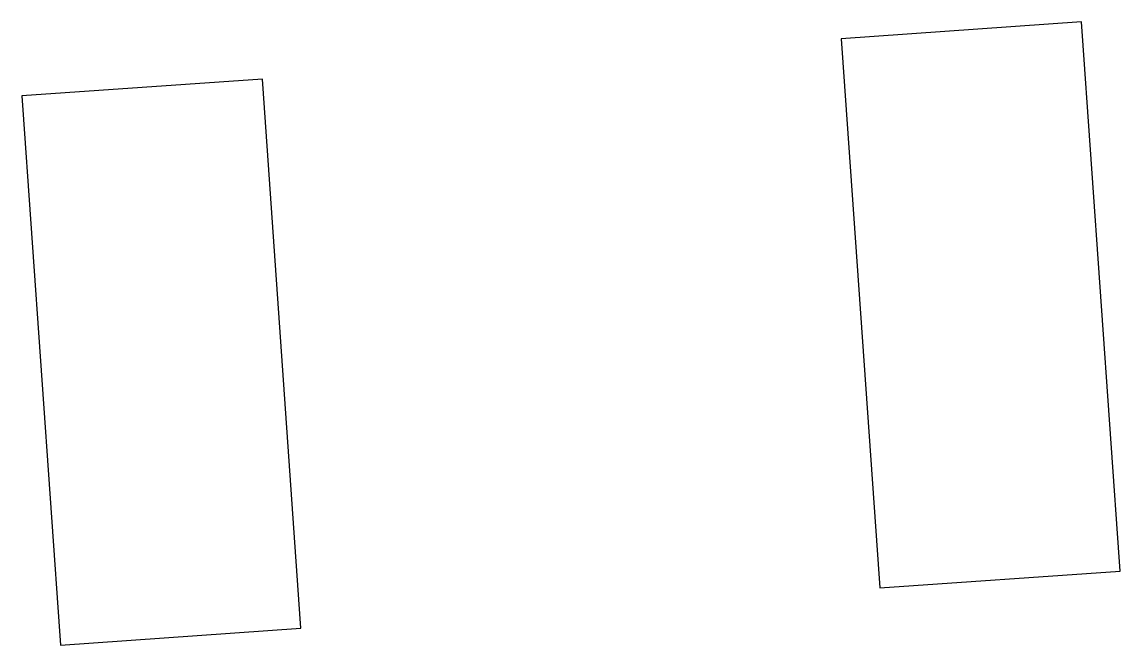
# Model space of a CAD drawing. Header units: millimetres. Extents: x 44 to 176, y -209 to -189.
# Drawn here: x 44.06 to 75.96, y -208.53 to -190.42 of the extents above.
import ezdxf

# ---------------------------------------------------------------- set-up
doc = ezdxf.new("R2010")
doc.units = ezdxf.units.MM

msp = doc.modelspace()

# ---------------------------------------------------------------- linework, layer by layer
at = {"linetype": 'CONTINUOUS'}
for p, q in [((74.846, -190.418), (67.863, -190.907)), ((75.962, -206.38), (74.846, -190.418)), ((67.863, -190.907), (68.979, -206.868)), ((51.044, -192.083), (44.061, -192.571)), ((52.16, -208.044), (51.044, -192.083)), ((44.061, -192.571), (45.177, -208.532)), ((68.979, -206.868), (75.962, -206.38)), ((45.177, -208.532), (52.16, -208.044))]:
    msp.add_line(p, q, dxfattribs=at)

doc.saveas('drawing.dxf')
